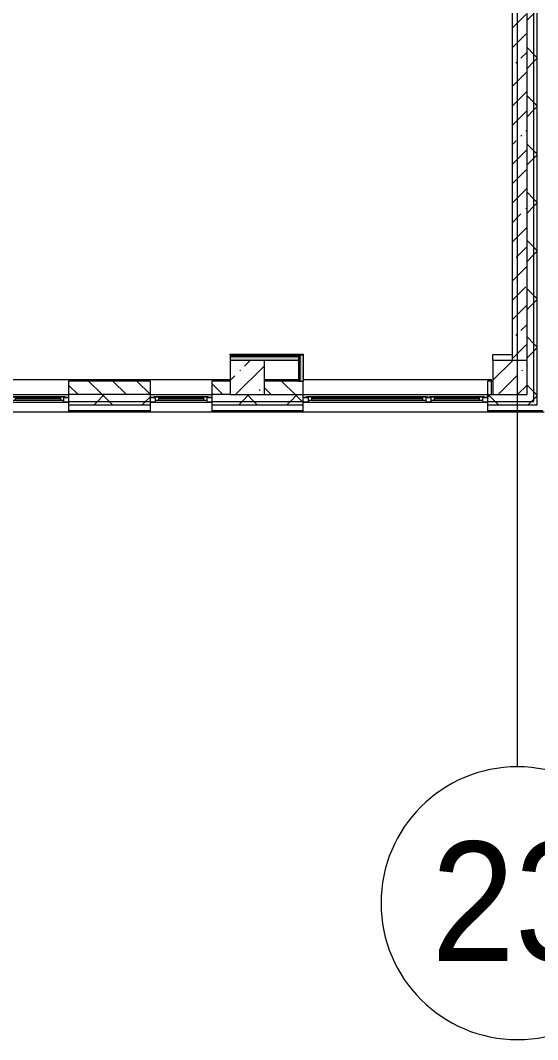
# Model space of a CAD drawing. Header units: millimetres. Extents: x 81094 to 272713, y -8553 to 29000.
# Drawn here: x 222977 to 230558, y -5906 to 9037 of the extents above; entities that cross this region are included whole.
import ezdxf

# ---------------------------------------------------------------- set-up
doc = ezdxf.new("R2010")
doc.units = ezdxf.units.MM
for name, color, linetype, lineweight, true_color in [('A-FLOR-1', 7, 'Continuous', 5, 0xaaaaaa), ('I-WALL-1', 7, 'Continuous', 5, 0xe7e7e7), ('I-WALL-2', 7, 'Continuous', 9, 0xe7e7e7)]:
    doc.layers.add(name, color=color, linetype=linetype, lineweight=lineweight, true_color=true_color)
for name, color, linetype, lineweight in [('A-GLAZ-3', 7, 'Continuous', 5), ('A-WALL', 7, 'Continuous', 9), ('A-WALL-5', 7, 'Continuous', 5), ('I-WALL-3', 7, 'Continuous', 5), ('S-COLS-1', 7, 'Continuous', 5), ('Оси', 7, 'Continuous', 9), ('Оси-1', 7, 'Continuous', 20)]:
    doc.layers.add(name, color=color, linetype=linetype, lineweight=lineweight)
doc.styles.add('Arial_1', font='arial.ttf', dxfattribs={"width": 0.9, "height": 1750})
pattern_1 = [(45, (145702.9, 0), (-353.5534, 353.5534), []), (135, (145702.9, 0), (-353.5534, -353.5534), [])]
pattern_2 = [(135, (145702.92, 0), (-176.7767, -176.7767), [])]
pattern_3 = [(45, (145702.9, 0), (-530.33, 530.33), []), (135, (145702.9, 0), (-530.33, -530.33), [])]

# ---------------------------------------------------------------- blocks, each defined once
blk = doc.blocks.new('BSC_Колонна _Прямоугольная - 500х500-V55-2_7_3_птичка')
at = {"layer": 'S-COLS-1'}
h = blk.add_hatch(dxfattribs=at)
h.set_pattern_fill('FP_73', color=256, style=0, pattern_type=2)
h.set_pattern_definition([(45, (-80600, -3800), (-285.1231, 285.1231), []), (45, (-80314.88, -3800), (-285.1231, 285.1231), [504.031, -100.806, 16.764, -84.042])])
h.paths.add_polyline_path([(-121, -250), (250, -250), (250, 250), (-250, 250), (-250, -250)])
for p, q in [((250, 250), (-250, 250)), ((-250, 250), (-250, -250)), ((250, -250), (250, 250)), ((-250, -250), (250, -250))]:
    blk.add_line(p, q, dxfattribs=at)
blk = doc.blocks.new('120_Окно_СКБ_2Ст - 120_Окно_СКБ_2Ст 2700х2500 _мал створка слева_-22808065-2_7_3_птичка')
at = {"layer": 'A-GLAZ-3'}
for p, q in [((-1350, -75), (-1350, -5)), ((-1350, -5), (-1280, -5)), ((1350, -5), (-1350, -5)), ((-1280, -75), (-1350, -75)), ((-1350, -75), (-1300, -75)), ((-1280, -75), (-1300, -75)), ((-1300, -75), (-1300, -85)), ((-1300, -85), (-500, -85)), ((-500, -85), (-1300, -85)), ((-1280, -5), (-1280, -75)), ((-520, -35), (-1280, -35)), ((-1280, -35), (-1280, -75)), ((-1230, -85), (-1230, -35)), ((-1230, -55), (-570, -55)), ((-570, -65), (-1230, -65)), ((-570, -85), (-570, -35)), ((-520, -75), (-520, -5)), ((-520, -5), (-450, -5)), ((-520, -75), (-520, -35)), ((-450, -75), (-520, -75)), ((-500, -75), (-520, -75)), ((-500, -75), (-470, -75)), ((-500, -85), (-500, -75)), ((-450, -75), (-470, -75)), ((-470, -75), (-470, -85)), ((-470, -85), (1300, -85)), ((1300, -85), (-470, -85)), ((-450, -5), (-450, -75)), ((1280, -35), (-450, -35)), ((-450, -35), (-450, -75)), ((-400, -85), (-400, -35)), ((-400, -55), (1230, -55)), ((1230, -65), (-400, -65)), ((1230, -85), (1230, -35)), ((1280, -75), (1280, -5)), ((1280, -5), (1350, -5)), ((1280, -75), (1280, -35)), ((1350, -75), (1280, -75)), ((1300, -75), (1280, -75)), ((1300, -75), (1350, -75)), ((1300, -85), (1300, -75)), ((1350, -5), (1350, -75))]:
    blk.add_line(p, q, dxfattribs=at)
blk = doc.blocks.new('120_Окно_СКБ_1Ст - 120_Окно_СКБ_1Ст 900х2500_h_-19906150-2_7_3_птичка')
at = {"layer": 'A-GLAZ-3'}
for p, q in [((-450, -75), (-450, -5)), ((-450, -5), (-380, -5)), ((450, -5), (-450, -5)), ((-380, -75), (-450, -75)), ((-450, -75), (-400, -75)), ((-380, -75), (-400, -75)), ((-400, -75), (-400, -85)), ((-400, -85), (400, -85)), ((400, -85), (-400, -85)), ((-380, -5), (-380, -75)), ((380, -35), (-380, -35)), ((-380, -35), (-380, -75)), ((-330, -85), (-330, -35)), ((-330, -55), (330, -55)), ((330, -65), (-330, -65)), ((330, -85), (330, -35)), ((380, -75), (380, -5)), ((380, -5), (450, -5)), ((380, -75), (380, -35)), ((450, -75), (380, -75)), ((400, -75), (380, -75)), ((400, -75), (450, -75)), ((400, -85), (400, -75)), ((450, -5), (450, -75))]:
    blk.add_line(p, q, dxfattribs=at)
blk = doc.blocks.new('BSC_Колонна _Прямоугольная - 500х500-V159-2_7_3_птичка')
at = {"layer": 'S-COLS-1'}
h = blk.add_hatch(dxfattribs=at)
h.set_pattern_fill('FP_178', color=256, style=0, pattern_type=2)
h.set_pattern_definition([(45, (-84450, -3800), (-285.1231, 285.1231), []), (45, (-84164.88, -3800), (-285.1231, 285.1231), [504.031, -100.806, 16.764, -84.042])])
h.paths.add_polyline_path([(-250, -250), (250, -250), (250, 250), (-250, 250), (-250, -99)])
for p, q in [((250, 250), (-250, 250)), ((-250, 250), (-250, -250)), ((250, -250), (250, 250)), ((-250, -250), (250, -250))]:
    blk.add_line(p, q, dxfattribs=at)
blk = doc.blocks.new('Ось сетки - D8-29747960-2_7_3_птичка')
at = {"layer": 'Оси-1'}
for start, end in [(360, 180), (180, 360)]:
    blk.add_arc((0, 0), 4, start, end, dxfattribs=at)

msp = doc.modelspace()

# ---------------------------------------------------------------- hatches: boundary and pattern name
at = {"layer": 'A-WALL-5'}
h = msp.add_hatch(dxfattribs=at)
h.set_pattern_fill('FP_77', color=256, style=0, pattern_type=2)
h.set_pattern_definition(pattern_1)
h.paths.add_polyline_path([(230402.9, 3450), (230502.9, 3450), (230502.9, 10250), (230402.9, 10250), (230402.9, 3550)])
h = msp.add_hatch(dxfattribs=at)
h.set_pattern_fill('FP_77', color=256, style=0, pattern_type=2)
h.set_pattern_definition(pattern_1)
h.paths.add_polyline_path([(230552.9, 3400), (230552.9, 10250), (230502.9, 10250), (230502.9, 3400)])
h = msp.add_hatch(dxfattribs=at)
h.set_pattern_fill('FP_87', color=256, style=0, pattern_type=2)
h.set_pattern_definition(pattern_2)
h.paths.add_polyline_path([(225782.9, 3550), (226052.9, 3550), (226052.9, 3750), (225782.9, 3750), (225782.9, 3701.2)])
h.paths.add_polyline_path([(224882.9, 3550), (224882.9, 3750), (223682.9, 3750), (223682.9, 3550), (224326.4, 3550)])
h.paths.add_polyline_path([(222782.9, 3550), (222782.9, 3750), (221682.9, 3750), (221682.9, 3550), (222471.4, 3550)])
h = msp.add_hatch(dxfattribs=at)
h.set_pattern_fill('FP_87', color=256, style=0, pattern_type=2)
h.set_pattern_definition(pattern_2)
h.paths.add_polyline_path([(227109, 3550), (227122.9, 3550), (227122.9, 3750), (226552.9, 3750), (226552.9, 3550)])
h.paths.add_polyline_path([(229882.9, 3550), (229882.9, 3750), (229822.9, 3750), (229822.9, 3550)])
h = msp.add_hatch(dxfattribs=at)
h.set_pattern_fill('FP_77', color=256, style=0, pattern_type=2)
h.set_pattern_definition(pattern_1)
h.paths.add_polyline_path([(227109, 3450), (227122.9, 3450), (227122.9, 3550), (225782.9, 3550), (225782.9, 3450), (226181.5, 3450)])
h.paths.add_polyline_path([(229822.9, 3450), (230402.9, 3450), (230402.9, 3550), (229822.9, 3550)])
h.paths.add_polyline_path([(221682.9, 3450), (222782.9, 3450), (222782.9, 3550), (221402.9, 3550), (221402.9, 3450), (221543.9, 3450)])
h.paths.add_polyline_path([(223682.9, 3450), (224882.9, 3450), (224882.9, 3550), (223682.9, 3550)])
h = msp.add_hatch(dxfattribs=at)
h.set_pattern_fill('FP_77', color=256, style=0, pattern_type=2)
h.set_pattern_definition(pattern_1)
h.paths.add_polyline_path([(230502.9, 3400), (230502.9, 3450), (229822.9, 3450), (229822.9, 3400), (230402.9, 3400)])
h.paths.add_polyline_path([(222471.4, 3400), (222782.9, 3400), (222782.9, 3450), (221402.9, 3450), (221402.9, 3400), (221543.9, 3400)])
h.paths.add_polyline_path([(223682.9, 3400), (224882.9, 3400), (224882.9, 3450), (223682.9, 3450)])
h.paths.add_polyline_path([(227109, 3400), (227122.9, 3400), (227122.9, 3450), (225782.9, 3450), (225782.9, 3400), (226181.5, 3400)])
at = {"layer": 'I-WALL-1'}
msp.add_hatch(color=256, dxfattribs=at).paths.add_polyline_path([(227052.9, 4055), (227052.9, 4105), (226052.9, 4105), (226052.9, 4055), (226181.5, 4055)])
at = {"layer": 'I-WALL-2'}
msp.add_hatch(color=256, dxfattribs=at).paths.add_polyline_path([(227109, 3750), (227127.9, 3750), (227127.9, 4130), (227077.9, 4130), (227077.9, 3750)])
at = {"layer": 'I-WALL-3'}
h = msp.add_hatch(dxfattribs=at)
h.set_pattern_fill('FP_85', color=256, style=0, pattern_type=2)
h.set_pattern_definition([(45, (145702.9, 0), (-285.1231, 285.1231), []), (45, (145988.04, 0), (-285.1231, 285.1231), [504.031, -100.806, 16.764, -84.042])])
h.paths.add_polyline_path([(230402.9, 4050), (230402.9, 10900), (230182.9, 10900), (230182.9, 4050)])
h.paths.add_polyline_path([(230182.9, 11550), (230402.9, 11550), (230402.9, 15150), (230182.9, 15150), (230182.9, 12200)])
h = msp.add_hatch(dxfattribs=at)
h.set_pattern_fill('FP_189', color=256, style=0, pattern_type=2)
h.set_pattern_definition(pattern_3)
h.paths.add_polyline_path([(227065.4, 4117.5), (227077.9, 4117.5), (227077.9, 4130), (226052.9, 4130), (226052.9, 4117.5), (226181.5, 4117.5)])
h = msp.add_hatch(dxfattribs=at)
h.set_pattern_fill('FP_189', color=256, style=0, pattern_type=2)
h.set_pattern_definition(pattern_3)
h.paths.add_polyline_path([(227052.9, 4105), (227065.4, 4105), (227065.4, 4117.5), (226052.9, 4117.5), (226052.9, 4105), (226181.5, 4105)])
h = msp.add_hatch(dxfattribs=at)
h.set_pattern_fill('FP_189', color=256, style=0, pattern_type=2)
h.set_pattern_definition(pattern_3)
h.paths.add_polyline_path([(227052.9, 3750), (227065.4, 3750), (227065.4, 4105), (227052.9, 4105), (227052.9, 4055)])
h = msp.add_hatch(dxfattribs=at)
h.set_pattern_fill('FP_189', color=256, style=0, pattern_type=2)
h.set_pattern_definition(pattern_3)
h.paths.add_polyline_path([(227065.4, 3750), (227077.9, 3750), (227077.9, 4117.5), (227065.4, 4117.5), (227065.4, 4055)])

# ---------------------------------------------------------------- linework, layer by layer
at = {"layer": 'A-FLOR-1'}
for p, q in [((226052.9, 4130), (226052.9, 4145)), ((226052.9, 4145), (227122.9, 4145)), ((227122.9, 4145), (227122.9, 4130)), ((229902.9, 4050), (229902.9, 4140)), ((229902.9, 4140), (230182.9, 4140)), ((229882.9, 3750), (229902.9, 3750))]:
    msp.add_line(p, q, dxfattribs=at)
at = {"layer": 'A-WALL'}
for p, q in [((230502.9, 3450), (230502.9, 10250)), ((230552.9, 3400), (230552.9, 10250)), ((227065.4, 4117.5), (226052.9, 4117.5)), ((227052.9, 4105), (226052.9, 4105)), ((227052.9, 4105), (227052.9, 4055)), ((227065.4, 3750), (227065.4, 4117.5)), ((227077.9, 3750), (227077.9, 4130)), ((224882.9, 3550), (223682.9, 3550)), ((223682.9, 3450), (224882.9, 3450)), ((226052.9, 3550), (225782.9, 3550)), ((225782.9, 3450), (227122.9, 3450)), ((226552.9, 3550), (227122.9, 3550)), ((229822.9, 3550), (229882.9, 3550)), ((229822.9, 3450), (230502.9, 3450)), ((223682.9, 3400), (224882.9, 3400)), ((223682.9, 3320), (224882.9, 3320)), ((225782.9, 3400), (227122.9, 3400)), ((225782.9, 3320), (227122.9, 3320)), ((229822.9, 3400), (230552.9, 3400)), ((229822.9, 3320), (230632.9, 3320))]:
    msp.add_line(p, q, dxfattribs=at)
at = {"layer": 'A-WALL-5'}
for p, q in [((230402.9, 4050), (230402.9, 4050)), ((223682.9, 3750), (223682.9, 3300)), ((224882.9, 3750), (223682.9, 3750)), ((224882.9, 3300), (224882.9, 3750)), ((225782.9, 3750), (225782.9, 3300)), ((226052.9, 3750), (225782.9, 3750)), ((227052.9, 3750), (226552.9, 3750)), ((227122.9, 3300), (227122.9, 3750)), ((229822.9, 3750), (229822.9, 3300)), ((229882.9, 3750), (229822.9, 3750)), ((229882.9, 3550), (229882.9, 3750)), ((222782.9, 3550), (223682.9, 3550)), ((224882.9, 3550), (225782.9, 3550)), ((227122.9, 3550), (229902.9, 3550)), ((221560.9, 3300), (230652.9, 3300))]:
    msp.add_line(p, q, dxfattribs=at)
at = {"layer": 'I-WALL-3'}
for p, q in [((230182.9, 10900), (230182.9, 4050)), ((230402.9, 4050), (230402.9, 10900)), ((227127.9, 4130), (226052.9, 4130)), ((226052.9, 4130), (226052.9, 4055)), ((226052.9, 4055), (227052.9, 4055)), ((227052.9, 4055), (227052.9, 3750)), ((227127.9, 3750), (227127.9, 4130)), ((221956.5, 3770), (226052.9, 3770)), ((226552.9, 3770), (227052.9, 3770)), ((227052.9, 3750), (227127.9, 3750)), ((227127.9, 3770), (229882.9, 3770)), ((229882.9, 3750), (229882.9, 3770))]:
    msp.add_line(p, q, dxfattribs=at)
at = {"layer": 'Оси'}
msp.add_line((230262.9, -1906.3), (230262.9, 9979), dxfattribs=at)

# ---------------------------------------------------------------- block references
at = {"layer": 'A-GLAZ-3', "rotation": 180}
for name, p in [('120_Окно_СКБ_1Ст - 120_Окно_СКБ_1Ст 900х2500_h_-19906150-2_7_3_птичка', (223232.9, 3435)), ('120_Окно_СКБ_1Ст - 120_Окно_СКБ_1Ст 900х2500_h_-19906150-2_7_3_птичка', (225332.9, 3435)), ('120_Окно_СКБ_2Ст - 120_Окно_СКБ_2Ст 2700х2500 _мал створка слева_-22808065-2_7_3_птичка', (228472.9, 3435))]:
    msp.add_blockref(name, p, dxfattribs=at)
at = {"layer": 'S-COLS-1'}
for name, p in [('BSC_Колонна _Прямоугольная - 500х500-V55-2_7_3_птичка', (226302.9, 3800)), ('BSC_Колонна _Прямоугольная - 500х500-V159-2_7_3_птичка', (230152.9, 3800))]:
    msp.add_blockref(name, p, dxfattribs=at)
at = {"layer": 'Оси-1', "xscale": 499.9999999999995, "yscale": 499.9999999999995, "zscale": 499.9999999999995}
msp.add_blockref('Ось сетки - D8-29747960-2_7_3_птичка', (230262.9, -3906.3), dxfattribs=at)

# ---------------------------------------------------------------- texts
at = {"layer": 'Оси', "insert": (228999.8, -3003), "char_height": 1750, "width": 3030.379, "attachment_point": 1, "style": 'Arial_1'}
msp.add_mtext('23', dxfattribs=at)

doc.saveas('drawing.dxf')
